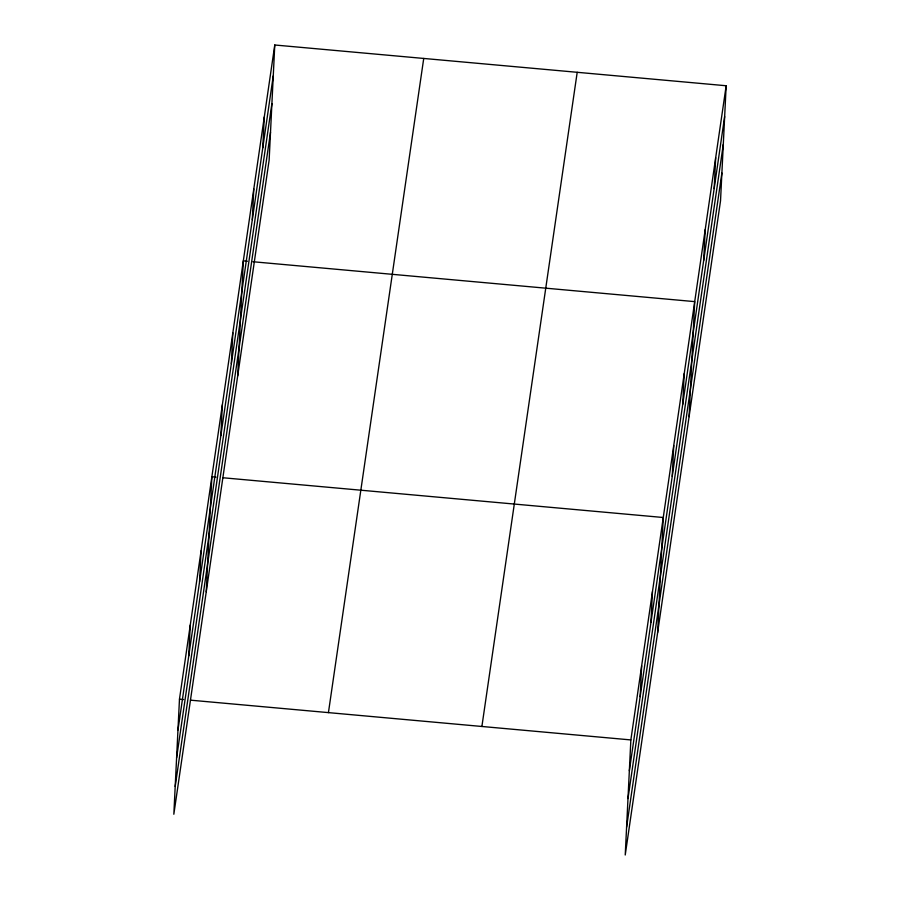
<?xml version="1.0" encoding="UTF-8"?>
<svg xmlns="http://www.w3.org/2000/svg" width="900" height="900" viewBox="0 0 900 900"><rect width="100%" height="100%" fill="white"/><g stroke="black" fill="none" stroke-linecap="round" stroke-linejoin="round"><path stroke-width="1.35" d="M274.77 45L179.471 699.165L173.835 814.252L269.145 160.076L274.77 45L726.165 85.748L720.529 200.835L625.23 855L630.855 739.924L726.165 85.748M188.764 655.875L190.271 625.028M199.564 581.726L201.071 550.89M206.246 591.829L211.871 476.752L216.011 477.124M220.849 435.634L222.356 404.798M231.334 363.679L232.841 332.831M237.69 375.952L243.326 260.876L247.455 261.248M252.292 219.757L253.8 188.921M262.778 147.803L264.285 116.955M640.148 696.623L641.655 665.786M650.947 622.485L652.455 591.649M657.63 632.587L663.255 517.5L222.907 477.754M672.232 476.381L673.74 445.545M682.717 404.426L684.225 373.59M689.085 416.711L694.71 301.624L252.979 261.743M703.688 260.505L705.195 229.669M714.173 188.55L715.68 157.714M177.964 730.012L273.262 75.836M176.602 757.811L271.901 103.635M175.196 786.454L270.506 132.278M328.433 712.62L423.731 58.444M481.894 726.48L577.204 72.304M629.347 770.76L724.646 116.595M627.986 798.559L723.296 144.394M626.591 827.201L721.89 173.036M179.471 699.165L183.611 699.548M190.507 700.166L630.855 739.924"/></g></svg>
